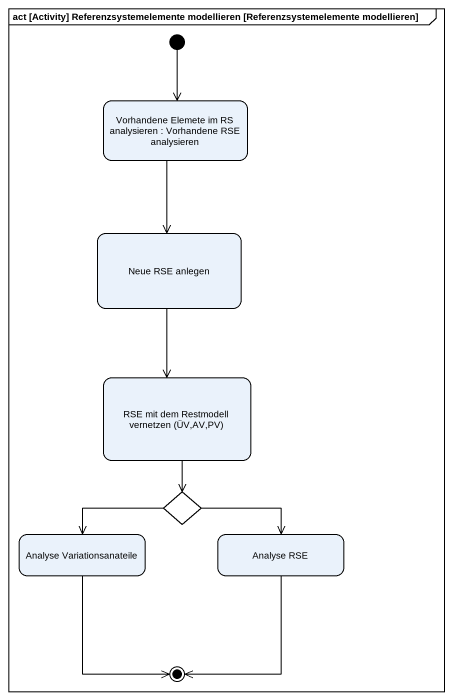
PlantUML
@startuml
mainframe act [Activity] Referenzsystemelemente modellieren [Referenzsystemelemente modellieren]
hide empty description
state "Vorhandene Elemete im RS analysieren : Vorhandene RSE analysieren" as Vorhandene_Elemete_im_RS
state "Neue RSE anlegen" as Neue_RSE_anlegen
state "RSE mit dem Restmodell vernetzen (ÜV,AV,PV)" as RSE_mit_dem_Restmodell
state choice1 <<choice>>
state "Analyse Variationsanateile" as Analyse_Variationsanateile
state "Analyse RSE" as Analyse_RSE
[*] --> Vorhandene_Elemete_im_RS
Vorhandene_Elemete_im_RS --> Neue_RSE_anlegen
Neue_RSE_anlegen --> RSE_mit_dem_Restmodell
RSE_mit_dem_Restmodell --> choice1
choice1 -left-> Analyse_Variationsanateile
choice1 -right-> Analyse_RSE
Analyse_Variationsanateile --> [*]
Analyse_RSE --> [*]
@enduml
